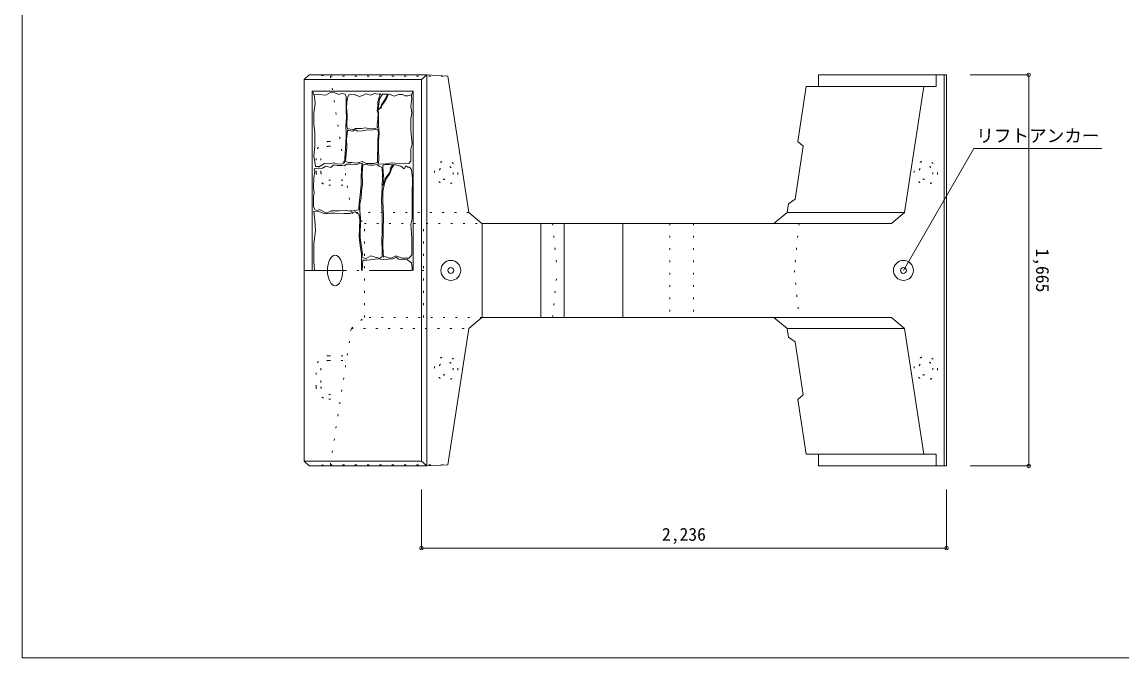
# Model space of a CAD drawing. Units: millimetres, scale not verified. Extents: x 165 to 8745, y 150 to 6150.
# Drawn here: x 165 to 4850, y 150 to 2858 of the extents above; entities that cross this region are included whole.
import ezdxf
from ezdxf.enums import TextEntityAlignment as Align

# ---------------------------------------------------------------- set-up
doc = ezdxf.new("R2010")
doc.units = ezdxf.units.MM
doc.header["$LTSCALE"] = 30
doc.header["$PDMODE"] = 32
doc.header["$PDSIZE"] = 15
doc.linetypes.add('DASHED_DOTTED', pattern=[9.25, 6, -1.5, 0.25, -1.5])
doc.linetypes.add('DOTTED', pattern=[1.75, 0.25, -1.5])
for name, color, linetype, lineweight in [('_0-0_', 7, 'Continuous', 18), ('_0-1_', 7, 'Continuous', 18), ('_0-2_', 4, 'Continuous', 9)]:
    doc.layers.add(name, color=color, linetype=linetype, lineweight=lineweight)
doc.styles.add('ＭＳ ゴシック', font='')
doc.styles.get('ＭＳ ゴシック').set_extended_font_data('MS Gothic')

msp = doc.modelspace()

# ---------------------------------------------------------------- linework, layer by layer
at = {"layer": '_0-0_'}
for p, q in [((165, 6150), (165, 150)), ((165, 150), (8745, 150))]:
    msp.add_line(p, q, dxfattribs=at)
at = {"layer": '_0-1_'}
for p, q in [((1388.66, 2632.5), (1366.3, 2612.5)), ((1888.66, 2632.5), (1388.66, 2632.5)), ((1866.3, 2612.5), (1888.66, 2632.39)), ((1888.66, 967.5), (1888.66, 2632.5)), ((1888.66, 2632.5), (1978.11, 2627.5)), ((2067.55, 2046.6), (1978.11, 2627.5)), ((3557.58, 2582.5), (3557.58, 2632.5)), ((4102.3, 2632.5), (3557.58, 2632.5)), ((4057.58, 2582.5), (4057.58, 2632.5)), ((4092.3, 967.5), (4092.3, 2632.5)), ((4102.3, 2632.5), (4102.3, 967.5)), ((1866.3, 2612.5), (1366.3, 2612.5)), ((1366.3, 987.5), (1366.3, 2612.5)), ((1866.3, 987.5), (1866.3, 2612.5)), ((3469.58, 2349), (3505.23, 2582.5)), ((4057.58, 2582.5), (3505.23, 2582.5)), ((3923.42, 2046.6), (4005.23, 2582.5)), ((1408.8, 2547.5), (1401.3, 2562.5)), ((1831.3, 2562.5), (1401.3, 2562.5)), ((1401.3, 1800), (1401.3, 2562.5)), ((1408.8, 2547.5), (1428.45, 2549.57)), ((1410.76, 2536.83), (1408.8, 2547.5)), ((1412.88, 2509.94), (1410.76, 2536.83)), ((1428.45, 2549.57), (1458.53, 2546.04)), ((1458.53, 2546.04), (1478.71, 2558.07)), ((1478.71, 2558.07), (1496.76, 2556.65)), ((1496.76, 2556.65), (1513.39, 2549.57)), ((1513.39, 2549.57), (1527.19, 2553.11)), ((1527.19, 2553.11), (1541.7, 2550.99)), ((1541.7, 2550.99), (1544.89, 2538.96)), ((1544.89, 2538.96), (1545.59, 2509.23)), ((1549.31, 2529.4), (1555.5, 2546.39)), ((1555.5, 2546.39), (1564.35, 2550.99)), ((1564.35, 2550.99), (1579.57, 2549.57)), ((1579.57, 2549.57), (1602.22, 2541.08)), ((1602.22, 2541.08), (1614.96, 2544.62)), ((1614.96, 2544.62), (1629.82, 2552.41)), ((1629.82, 2552.41), (1650.7, 2546.04)), ((1650.7, 2546.04), (1665.92, 2553.11)), ((1665.92, 2553.11), (1678.31, 2550.28)), ((1678.31, 2550.28), (1692.47, 2552.41)), ((1685.61, 2535.54), (1681.05, 2518.15)), ((1688.11, 2530.62), (1684.92, 2508.77)), ((1689.33, 2547.13), (1685.61, 2535.54)), ((1699.94, 2550.66), (1688.11, 2530.62)), ((1692.47, 2552.41), (1689.33, 2547.13)), ((1715.17, 2550.16), (1699.94, 2550.66)), ((1708.61, 2517.65), (1717.03, 2532.5)), ((1721.72, 2549.83), (1711.58, 2528.54)), ((1721.72, 2549.83), (1715.17, 2550.16)), ((1717.03, 2532.5), (1722.47, 2544.38)), ((1722.47, 2544.38), (1723.96, 2549.71)), ((1733.37, 2549.23), (1723.96, 2549.71)), ((1751.57, 2541.76), (1733.37, 2549.23)), ((1767.9, 2549.23), (1751.57, 2541.76)), ((1785.17, 2549.23), (1767.9, 2549.23)), ((1795.43, 2543.63), (1785.17, 2549.23)), ((1808.03, 2543.63), (1795.43, 2543.63)), ((1823.8, 2547.5), (1808.03, 2543.63)), ((1820.59, 2498.76), (1825.6, 2530.62)), ((1831.3, 2562.5), (1823.8, 2547.5)), ((1823.8, 2547.5), (1823.8, 2537.81)), ((1825.6, 2530.62), (1823.8, 2537.81)), ((1831.3, 2562.5), (1831.3, 1800)), ((1407.93, 2470.3), (1412.88, 2509.94)), ((1545.59, 2509.23), (1544.89, 2475.25)), ((1547.19, 2496.49), (1549.31, 2529.4)), ((1550.02, 2460.39), (1547.19, 2496.49)), ((1680.22, 2501.59), (1677.74, 2480.06)), ((1681.05, 2518.15), (1680.22, 2501.59)), ((1684.92, 2508.77), (1681.28, 2488.74)), ((1681.28, 2488.74), (1681.37, 2487.94)), ((1691.28, 2492.89), (1681.37, 2487.94)), ((1681.89, 2483.58), (1694.25, 2490.91)), ((1681.89, 2483.58), (1683.56, 2469.62)), ((1696.23, 2504.77), (1691.28, 2492.89)), ((1694.25, 2490.91), (1697.72, 2501.8)), ((1711.58, 2528.54), (1696.23, 2504.77)), ((1697.72, 2501.8), (1708.61, 2517.65)), ((1825.14, 2471.44), (1820.59, 2498.76)), ((1407.57, 2424.29), (1407.93, 2470.3)), ((1546.66, 2454.02), (1544.18, 2412.97)), ((1544.89, 2475.25), (1546.66, 2454.02)), ((1548.6, 2416.86), (1550.02, 2460.39)), ((1681.05, 2443.63), (1677.33, 2420.45)), ((1677.74, 2480.06), (1681.88, 2468.47)), ((1681.88, 2468.47), (1681.05, 2443.63)), ((1683.56, 2469.62), (1683.1, 2416.81)), ((1821.5, 2443.21), (1825.14, 2471.44)), ((1821.5, 2394.04), (1821.5, 2443.21)), ((1411.46, 2385.36), (1407.57, 2424.29)), ((1544.18, 2412.97), (1545.59, 2391.73)), ((1545.59, 2391.73), (1544.89, 2369.08)), ((1551.26, 2402.35), (1548.6, 2416.86)), ((1549.49, 2380.41), (1550.9, 2395.27)), ((1550.9, 2395.27), (1556.92, 2395.98)), ((1555.33, 2403.06), (1551.26, 2402.35)), ((1573.55, 2400.58), (1555.33, 2403.06)), ((1556.92, 2395.98), (1573.55, 2393.15)), ((1585.23, 2404.83), (1573.55, 2400.58)), ((1573.55, 2393.15), (1584.17, 2400.23)), ((1584.17, 2400.23), (1595.14, 2392.44)), ((1611.09, 2403.89), (1585.23, 2404.83)), ((1595.14, 2392.44), (1617.08, 2393.86)), ((1626.82, 2407.2), (1611.09, 2403.89)), ((1617.08, 2393.86), (1635.49, 2398.81)), ((1642.14, 2403.89), (1626.82, 2407.2)), ((1635.49, 2398.81), (1650.7, 2396.69)), ((1659.52, 2403.06), (1642.14, 2403.89)), ((1650.7, 2396.69), (1670.88, 2399.52)), ((1678.98, 2406.38), (1659.52, 2403.06)), ((1670.88, 2399.52), (1679.37, 2400.93)), ((1677.33, 2420.45), (1678.98, 2406.38)), ((1679.37, 2400.93), (1682.91, 2386.78)), ((1683.1, 2416.81), (1686.74, 2382.21)), ((1826.05, 2339.41), (1821.5, 2394.04)), ((1412.17, 2330.86), (1411.46, 2385.36)), ((1544.89, 2369.08), (1542.41, 2318.83)), ((1547.36, 2360.59), (1549.49, 2380.41)), ((1547.72, 2324.49), (1547.36, 2360.59)), ((1680.08, 2355.63), (1679.73, 2328.03)), ((1682.91, 2386.78), (1680.08, 2355.63)), ((1686.74, 2382.21), (1682.64, 2348.52)), ((1682.64, 2348.52), (1683.56, 2315.74)), ((3469.58, 2349), (3491.53, 2329)), ((1407.57, 2286.27), (1412.17, 2330.86)), ((1542.41, 2318.83), (1540.29, 2278.48)), ((1542.41, 2265.74), (1547.72, 2324.49)), ((1679.73, 2328.03), (1679.02, 2284.15)), ((1683.56, 2315.74), (1684.01, 2267.48)), ((1821.05, 2264.75), (1821.5, 2315.74)), ((1821.5, 2315.74), (1826.05, 2339.41)), ((3457.18, 2104), (3491.53, 2329)), ((1411.46, 2262.2), (1407.57, 2286.27)), ((1414.65, 2243.09), (1411.46, 2262.2)), ((1453.58, 2255.83), (1427.74, 2239.55)), ((1470.92, 2253.71), (1453.58, 2255.83)), ((1491.09, 2257.96), (1470.92, 2253.71)), ((1480.44, 2238.65), (1491.5, 2249.43)), ((1510.2, 2253), (1491.09, 2257.96)), ((1491.5, 2249.43), (1508.8, 2247.16)), ((1529.67, 2254.42), (1510.2, 2253)), ((1538.52, 2257.96), (1529.67, 2254.42)), ((1536.59, 2244.89), (1548.22, 2252.83)), ((1540.29, 2278.48), (1538.52, 2257.96)), ((1555.86, 2259.37), (1542.41, 2265.74)), ((1548.22, 2252.83), (1566.37, 2252.83)), ((1570.01, 2259.37), (1555.86, 2259.37)), ((1566.37, 2252.83), (1587.92, 2249.43)), ((1589.13, 2257.25), (1570.01, 2259.37)), ((1587.92, 2249.43), (1604.37, 2256.23)), ((1613.9, 2264.33), (1589.13, 2257.25)), ((1604.37, 2256.23), (1610.61, 2255.67)), ((1610.61, 2255.67), (1613.23, 2256.83)), ((1613.23, 2256.83), (1611.12, 2232.66)), ((1630.53, 2255.13), (1613.9, 2264.33)), ((1616.31, 2249.31), (1614.11, 2214.13)), ((1629.06, 2251.07), (1616.31, 2249.31)), ((1646.65, 2248.43), (1629.06, 2251.07)), ((1663.8, 2255.13), (1630.53, 2255.13)), ((1676.55, 2251.07), (1660.72, 2248.43)), ((1678.66, 2260.08), (1663.8, 2255.13)), ((1686.66, 2243.15), (1676.55, 2251.07)), ((1679.02, 2284.15), (1678.66, 2260.08)), ((1684.01, 2267.48), (1681.73, 2253.82)), ((1681.73, 2253.82), (1705.41, 2252)), ((1703.81, 2248.43), (1715.25, 2251.07)), ((1705.41, 2252), (1740.46, 2257.46)), ((1715.25, 2251.07), (1729.32, 2250.63)), ((1729.32, 2250.63), (1741.41, 2251.95)), ((1743.17, 2249.82), (1734.59, 2234.8)), ((1740.46, 2257.46), (1765.96, 2255.64)), ((1740.73, 2237.63), (1749.26, 2251.04)), ((1741.41, 2251.95), (1743.17, 2249.82)), ((1749.26, 2251.04), (1778.51, 2243.73)), ((1765.96, 2255.64), (1794.18, 2256.55)), ((1794.18, 2256.55), (1811.94, 2255.64)), ((1811.94, 2255.64), (1821.05, 2264.75)), ((1407.85, 2194.84), (1412.57, 2223.21)), ((1409.95, 2232.66), (1420.98, 2233.71)), ((1412.57, 2223.21), (1409.95, 2232.66)), ((1425.62, 2243.09), (1414.65, 2243.09)), ((1420.98, 2233.71), (1444.42, 2235.25)), ((1425.62, 2243.09), (1427.74, 2239.55)), ((1444.42, 2235.25), (1458.31, 2243.75)), ((1458.31, 2243.75), (1480.44, 2238.65)), ((1508.8, 2247.16), (1528.36, 2246.59)), ((1528.36, 2246.59), (1536.59, 2244.89)), ((1611.12, 2232.66), (1609.55, 2192.74)), ((1614.11, 2214.13), (1615.43, 2167.52)), ((1660.72, 2248.43), (1646.65, 2248.43)), ((1698.98, 2238.76), (1686.66, 2243.15)), ((1699.86, 2202.7), (1698.98, 2238.76)), ((1698.98, 2153.45), (1699.86, 2202.7)), ((1702.27, 2243.59), (1703.81, 2248.43)), ((1703.37, 2216.77), (1702.27, 2243.59)), ((1706.01, 2191.27), (1703.37, 2216.77)), ((1725.8, 2209.3), (1714.81, 2196.11)), ((1715.75, 2190.1), (1732.2, 2213.26)), ((1731.29, 2218.09), (1725.8, 2209.3)), ((1734.59, 2234.8), (1731.29, 2218.09)), ((1732.2, 2213.26), (1740.73, 2237.63)), ((1778.51, 2243.73), (1791.92, 2232.76)), ((1799.23, 2244.94), (1791.92, 2232.76)), ((1807.76, 2240.07), (1799.23, 2244.94)), ((1807.76, 2240.07), (1815.38, 2240.07)), ((1815.38, 2240.07), (1824.21, 2230.32)), ((1824.21, 2230.32), (1827.57, 2190.71)), ((1405.75, 2151.77), (1407.85, 2194.84)), ((1610.07, 2163.33), (1605.35, 2122.36)), ((1609.55, 2192.74), (1610.07, 2163.33)), ((1615.43, 2167.52), (1611.48, 2138.5)), ((1701.73, 2135.26), (1709.04, 2170.6)), ((1703.81, 2161.37), (1706.01, 2191.27)), ((1707.55, 2173.24), (1703.81, 2161.37)), ((1714.81, 2196.11), (1707.55, 2173.24)), ((1709.04, 2170.6), (1715.75, 2190.1)), ((1827.57, 2190.71), (1826.65, 2123.07)), ((1409.42, 2129.71), (1405.75, 2151.77)), ((1406.27, 2070.88), (1406.8, 2112.9)), ((1406.8, 2112.9), (1409.42, 2129.71)), ((1605.35, 2122.36), (1600.62, 2087.69)), ((1609.72, 2109.48), (1604.44, 2083.1)), ((1611.48, 2138.5), (1609.72, 2109.48)), ((1696.34, 2099.81), (1698.98, 2153.45)), ((1702.34, 2095.04), (1701.73, 2135.26)), ((1826.65, 2123.07), (1826.04, 2077.98)), ((1413.62, 2057.22), (1406.27, 2070.88)), ((1600.62, 2087.69), (1599.04, 2058.27)), ((1604.44, 2083.1), (1603.12, 2054.08)), ((1699.42, 2040.01), (1696.34, 2099.81)), ((1704.17, 2032.89), (1702.34, 2095.04)), ((1826.04, 2077.98), (1826.04, 2019.48)), ((3423.42, 2046.6), (3429.13, 2084)), ((3457.18, 2104), (3429.13, 2084)), ((1412.48, 2013.29), (1407.21, 2052.07)), ((1407.21, 2052.07), (1427.58, 2050.97)), ((1423.6, 2055.12), (1413.62, 2057.22)), ((1432.01, 2059.33), (1423.6, 2055.12)), ((1427.58, 2050.97), (1456.21, 2041.06)), ((1461.42, 2043.57), (1432.01, 2059.33)), ((1456.21, 2041.06), (1477.13, 2043.26)), ((1481.38, 2053.02), (1461.42, 2043.57)), ((1477.13, 2043.26), (1496.95, 2044.36)), ((1515.53, 2054.07), (1481.38, 2053.02)), ((1496.95, 2044.36), (1538.24, 2042.16)), ((1542.84, 2055.12), (1515.53, 2054.07)), ((1538.24, 2042.16), (1561.92, 2042.16)), ((1564.9, 2051.97), (1542.84, 2055.12)), ((1561.92, 2042.16), (1582.29, 2048.77)), ((1599.04, 2058.27), (1564.9, 2051.97)), ((1582.29, 2048.77), (1599.91, 2039.96)), ((1599.91, 2039.96), (1603.21, 2015.74)), ((1603.21, 2015.74), (1601.56, 1944.16)), ((1603.12, 2054.08), (1607.08, 2022.42)), ((1607.08, 2022.42), (1605.76, 1938)), ((1698.98, 1967.02), (1699.42, 2040.01)), ((1703.56, 1965.86), (1704.17, 2032.89)), ((1826.04, 2019.48), (1821.17, 1997.54)), ((2067.55, 2046.6), (2123.45, 2000)), ((3367.51, 2000), (3423.42, 2046.6)), ((3423.42, 2046.6), (3923.42, 2046.6)), ((3867.51, 2000), (3923.42, 2046.6)), ((1407.77, 1912.76), (1414.58, 1971.4)), ((1414.58, 1971.4), (1412.48, 2013.29)), ((1821.17, 1997.54), (1825.43, 1936.61)), ((3867.51, 2000), (2123.45, 2000)), ((2124.3, 1600), (2124.3, 2000)), ((2374.23, 2000), (2374.23, 1600)), ((2474.23, 2000), (2474.23, 1600)), ((2724.23, 2000), (2724.23, 1600)), ((1601.56, 1944.16), (1605.41, 1905.62)), ((1605.76, 1938), (1611.48, 1901.07)), ((1698.1, 1925.69), (1698.98, 1967.02)), ((1699.42, 1879.96), (1698.1, 1925.69)), ((1701.12, 1901.26), (1703.56, 1965.86)), ((1825.43, 1936.61), (1825.43, 1893.95)), ((1408.29, 1838.41), (1407.77, 1912.76)), ((1605.41, 1905.62), (1610.37, 1869.29)), ((1611.48, 1901.07), (1614.55, 1868.53)), ((1698.98, 1859.73), (1699.42, 1879.96)), ((1704.78, 1856.17), (1701.12, 1901.26)), ((1825.43, 1893.95), (1825.43, 1865.92)), ((1410.14, 1800), (1408.29, 1838.41)), ((1610.37, 1869.29), (1610.37, 1800)), ((1614.55, 1868.53), (1612.36, 1854.46)), ((1612.36, 1854.46), (1631.26, 1850.94)), ((1616.37, 1843.17), (1613.58, 1800)), ((1634.34, 1843.17), (1616.37, 1843.17)), ((1631.26, 1850.94), (1650.61, 1861.49)), ((1648.71, 1844.76), (1634.34, 1843.17)), ((1676.27, 1848.76), (1648.71, 1844.76)), ((1650.61, 1861.49), (1669.52, 1857.1)), ((1669.52, 1857.1), (1686.66, 1852.7)), ((1706.21, 1847.16), (1676.27, 1848.76)), ((1688.42, 1850.94), (1686.66, 1852.7)), ((1688.42, 1850.94), (1698.98, 1859.73)), ((1711.48, 1858.61), (1704.78, 1856.17)), ((1743.75, 1849.56), (1706.21, 1847.16)), ((1728.54, 1852.51), (1711.48, 1858.61)), ((1740.12, 1853.73), (1728.54, 1852.51)), ((1758.4, 1862.26), (1740.12, 1853.73)), ((1758.92, 1855.95), (1743.75, 1849.56)), ((1782.17, 1852.51), (1758.4, 1862.26)), ((1768.91, 1847.96), (1758.92, 1855.95)), ((1785.28, 1845.56), (1768.91, 1847.96)), ((1814.46, 1852.51), (1782.17, 1852.51)), ((1804.84, 1847.16), (1785.28, 1845.56)), ((1816.02, 1836.78), (1804.84, 1847.16)), ((1825.43, 1865.92), (1814.46, 1852.51)), ((1823.21, 1831.99), (1816.02, 1836.78)), ((1827.2, 1808.83), (1823.21, 1831.99)), ((1826.13, 1800), (1827.2, 1808.83)), ((2067.55, 1553.4), (2123.45, 1600)), ((3867.51, 1600), (2123.45, 1600)), ((3423.42, 1553.4), (3367.51, 1600)), ((3923.42, 1553.4), (3867.51, 1600)), ((1978.11, 972.5), (2067.55, 1553.4)), ((3423.42, 1553.4), (3429.13, 1516)), ((3423.42, 1553.4), (3923.42, 1553.4)), ((3923.42, 1553.4), (4005.23, 1017.5)), ((3429.13, 1516), (3457.18, 1496)), ((3457.18, 1496), (3491.53, 1271)), ((3491.53, 1271), (3469.58, 1251)), ((3469.58, 1251), (3505.23, 1017.5)), ((1866.3, 987.5), (1366.3, 987.5)), ((1366.3, 987.5), (1388.66, 967.5)), ((1866.3, 987.5), (1888.66, 967.5)), ((4057.58, 1017.5), (3505.23, 1017.5)), ((3557.58, 967.5), (3557.58, 1017.5)), ((4057.58, 967.5), (4057.58, 1017.5)), ((1888.66, 967.5), (1388.66, 967.5)), ((1888.66, 967.5), (1978.11, 972.5)), ((4102.3, 967.5), (3557.58, 967.5))]:
    msp.add_line(p, q, dxfattribs=at)
at = {"layer": '_0-1_', "linetype": 'DOTTED'}
for p, q in [((1388.66, 2632.5), (1478.11, 2627.5)), ((1478.11, 2627.5), (1567.55, 2046.6)), ((1478.11, 2627.5), (1978.11, 2627.5)), ((1471.3, 2348.5), (1521.06, 2348.5)), ((1418.3, 2216.5), (1418.3, 2295.5)), ((1438.3, 2216.5), (1438.3, 2295.5)), ((1471.3, 2328.5), (1524.14, 2328.5)), ((1471.3, 2183.5), (1546.47, 2183.5)), ((1471.3, 2163.5), (1549.55, 2163.5)), ((1567.55, 2046.6), (1623.45, 2000)), ((2067.55, 2046.6), (1567.55, 2046.6)), ((1623.45, 2000), (2123.45, 2000)), ((1624.3, 1600), (1624.3, 2000)), ((1874.3, 1600), (1874.3, 2000)), ((2424.23, 2000), (2444.23, 1800)), ((2924.23, 2000), (2924.23, 1600)), ((3024.23, 2000), (3024.23, 1600)), ((3474.23, 2000), (3454.23, 1800)), ((2424.23, 1600), (2444.23, 1800)), ((3454.23, 1800), (3474.23, 1600)), ((1567.55, 1553.4), (1623.45, 1600)), ((2123.45, 1600), (1623.45, 1600)), ((1478.11, 972.5), (1567.55, 1553.4)), ((1567.55, 1553.4), (2067.55, 1553.4)), ((1471.3, 1436.5), (1549.55, 1436.5)), ((1471.3, 1416.5), (1546.47, 1416.5)), ((1418.3, 1304.5), (1418.3, 1383.5)), ((1438.3, 1383.5), (1438.3, 1304.5)), ((1471.3, 1271.5), (1524.14, 1271.5)), ((1471.3, 1251.5), (1521.06, 1251.5)), ((1388.66, 967.5), (1478.11, 972.5)), ((1478.11, 972.5), (1978.11, 972.5))]:
    msp.add_line(p, q, dxfattribs=at)
at = {"layer": '_0-1_', "linetype": 'DASHED_DOTTED'}
msp.add_line((1366.3, 1800), (1888.66, 1800), dxfattribs=at)
at = {"layer": '_0-1_', "linetype": 'DOTTED'}
for centre, radius in [((1971.3, 2216.5), 50), ((4014.3, 2216.5), 50), ((1971.3, 2216.5), 30), ((4014.3, 2216.5), 30), ((1971.3, 1383.5), 50), ((1971.3, 1383.5), 30), ((4014.3, 1383.5), 50), ((4014.3, 1383.5), 30)]:
    msp.add_circle(centre, radius, dxfattribs=at)
at = {"layer": '_0-1_'}
for centre, radius in [((1991.16, 1800), 42.5), ((3918.8, 1800), 42.5), ((1991.16, 1800), 12.5), ((3918.8, 1800), 12.5)]:
    msp.add_circle(centre, radius, dxfattribs=at)
at = {"layer": '_0-1_', "linetype": 'DOTTED'}
for centre, radius, start, end in [((1471.3, 2295.5), 53, 90, 180), ((1471.3, 2295.5), 33, 90, 180), ((1471.3, 2216.5), 53, 180, 270), ((1471.3, 2216.5), 33, 180, 270), ((1471.3, 1383.5), 53, 90, 180), ((1471.3, 1383.5), 33, 90, 180), ((1471.3, 1304.5), 53, 180, 270), ((1471.3, 1304.5), 33, 180, 270)]:
    msp.add_arc(centre, radius, start, end, dxfattribs=at)
at = {"layer": '_0-1_'}
msp.add_ellipse((1498.3, 1800), major_axis=(0, -64.98), ratio=0.5, dxfattribs=at)
at = {"layer": '_0-2_'}
for p, q in [((4452.3, 2632.5), (4202.3, 2632.5)), ((4452.3, 967.5), (4452.3, 2632.5)), ((4452.3, 967.5), (4202.3, 967.5)), ((1866.3, 617.5), (1866.3, 867.5)), ((4102.3, 617.5), (4102.3, 867.5)), ((1866.3, 617.5), (4102.3, 617.5))]:
    msp.add_line(p, q, dxfattribs=at)
at = {"layer": '_0-2_', "color": 7, "lineweight": 18}
for p, q in [((3918.8, 1800), (4218.8, 2319.62)), ((4218.8, 2319.62), (4763.8, 2319.62))]:
    msp.add_line(p, q, dxfattribs=at)
at = {"layer": '_0-2_'}
for p in [(4452.3, 2632.5), (4452.3, 967.5), (1866.3, 617.5), (4102.3, 617.5)]:
    msp.add_point(p, dxfattribs=at)

# ---------------------------------------------------------------- texts
at = {"layer": '_0-2_', "style": 'ＭＳ ゴシック'}
for s, p in [('リフトアンカー', (4228.8, 2329.62)), ('2,236', (2890.55, 632.5))]:
    msp.add_text(s, height=54.99, dxfattribs=at).set_placement(p, align=Align.BOTTOM_LEFT)
msp.add_text('1,665', height=54.99, rotation=270, dxfattribs=at).set_placement((4467.3, 1893.75), align=Align.BOTTOM_LEFT)

doc.saveas('drawing.dxf')
